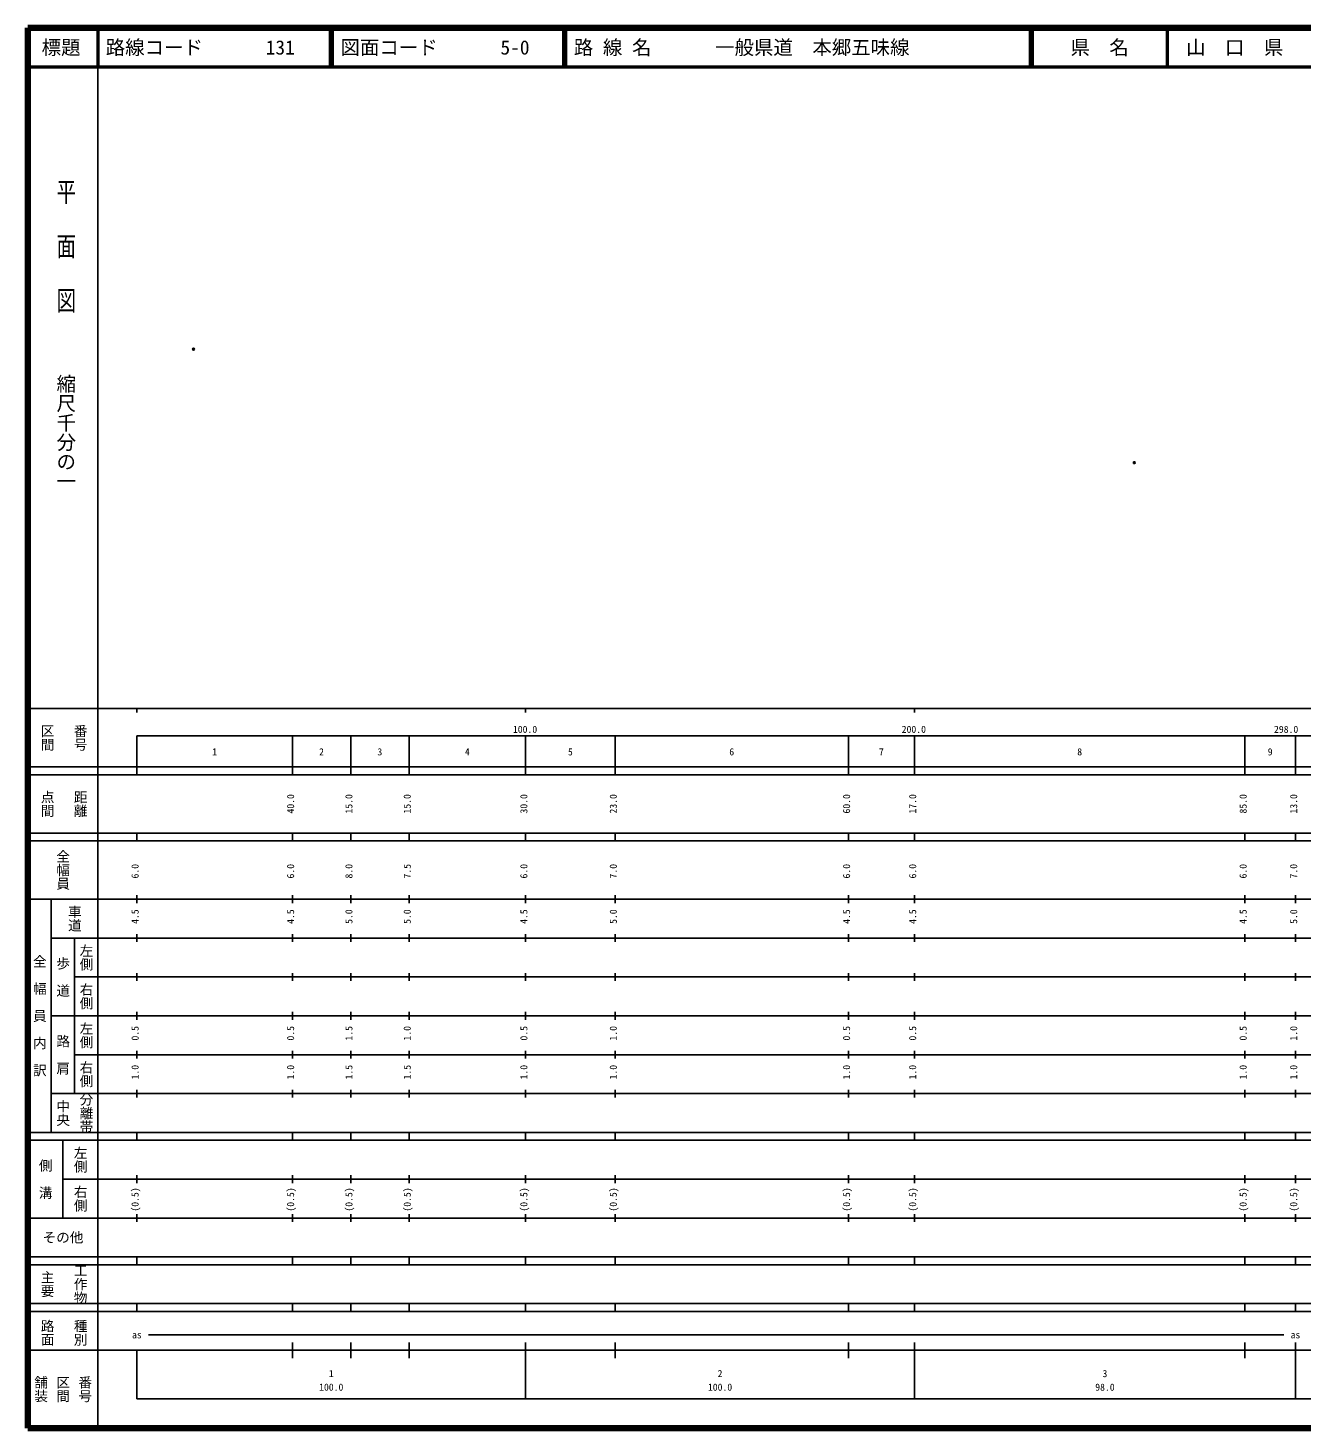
# Model space of a CAD drawing. Units: millimetres on the paper. Extents: x 40 to 680, y 20 to 380.
# Drawn here: x 40 to 367.4, y 20 to 380 of the extents above; entities that cross this region are included whole.
import ezdxf
from ezdxf.enums import TextEntityAlignment as Align

# ---------------------------------------------------------------- set-up
doc = ezdxf.new("R2010")
doc.units = ezdxf.units.MM
doc.header["$PDMODE"] = 32
doc.header["$PDSIZE"] = 0.5
doc.layers.add('M-OTRS', color=6, linetype='Continuous')
doc.layers.add('M-TTL-TXT', color=7, linetype='Continuous')
for name, color, linetype, lineweight in [('M-TTL', 2, 'Continuous', 140), ('M-TTL-BAND', 7, 'Continuous', 25), ('M-TTL-LINE', 7, 'Continuous', 50)]:
    doc.layers.add(name, color=color, linetype=linetype, lineweight=lineweight)
doc.styles.add('@ＭＳ ゴシック', font='')
doc.styles.add('ＭＳ ゴシック', font='')
doc.styles.get('@ＭＳ ゴシック').set_extended_font_data('@MS Gothic')
doc.styles.get('ＭＳ ゴシック').set_extended_font_data('MS Gothic')

msp = doc.modelspace()

# ---------------------------------------------------------------- linework, layer by layer
at = {"layer": 'M-OTRS'}
for p in [(82.595, 297.417), (324.552, 268.229)]:
    msp.add_point(p, dxfattribs=at)
at = {"layer": 'M-TTL'}
for p, q in [((40, 380), (40, 20)), ((680, 380), (40, 380)), ((40, 20), (680, 20))]:
    msp.add_line(p, q, dxfattribs=at)
at = {"layer": 'M-TTL-BAND'}
for p, q in [((58, 370), (58, 20)), ((40, 205), (579, 205)), ((68, 205), (68, 204)), ((168, 205), (168, 204)), ((268, 205), (268, 204)), ((68, 198), (579, 198)), ((68, 198), (68, 188)), ((108, 188), (108, 198)), ((123, 188), (123, 198)), ((138, 188), (138, 198)), ((168, 188), (168, 198)), ((191, 188), (191, 198)), ((251, 188), (251, 198)), ((268, 188), (268, 198)), ((353, 188), (353, 198)), ((366, 188), (366, 198)), ((40, 190), (579, 190)), ((40, 188), (579, 188)), ((40, 173), (579, 173)), ((68, 171), (68, 173)), ((108, 171), (108, 173)), ((123, 171), (123, 173)), ((138, 171), (138, 173)), ((168, 171), (168, 173)), ((191, 171), (191, 173)), ((251, 171), (251, 173)), ((268, 171), (268, 173)), ((353, 171), (353, 173)), ((366, 171), (366, 173)), ((40, 171), (579, 171)), ((40, 156), (579, 156)), ((46, 96), (46, 156)), ((68, 155), (68, 157)), ((108, 155), (108, 157)), ((123, 155), (123, 157)), ((138, 155), (138, 157)), ((168, 155), (168, 157)), ((191, 155), (191, 157)), ((251, 155), (251, 157)), ((268, 155), (268, 157)), ((353, 155), (353, 157)), ((366, 155), (366, 157)), ((46, 146), (579, 146)), ((52, 146), (52, 106)), ((68, 145), (68, 147)), ((108, 145), (108, 147)), ((123, 145), (123, 147)), ((138, 145), (138, 147)), ((168, 145), (168, 147)), ((191, 145), (191, 147)), ((251, 145), (251, 147)), ((268, 145), (268, 147)), ((353, 145), (353, 147)), ((366, 145), (366, 147)), ((68, 135), (68, 137)), ((108, 135), (108, 137)), ((123, 135), (123, 137)), ((138, 135), (138, 137)), ((168, 135), (168, 137)), ((191, 135), (191, 137)), ((251, 135), (251, 137)), ((268, 135), (268, 137)), ((353, 135), (353, 137)), ((366, 135), (366, 137)), ((52, 136), (579, 136)), ((46, 126), (579, 126)), ((68, 125), (68, 127)), ((108, 125), (108, 127)), ((123, 125), (123, 127)), ((138, 125), (138, 127)), ((168, 125), (168, 127)), ((191, 125), (191, 127)), ((251, 125), (251, 127)), ((268, 125), (268, 127)), ((353, 125), (353, 127)), ((366, 125), (366, 127)), ((52, 116), (579, 116)), ((68, 115), (68, 117)), ((108, 115), (108, 117)), ((123, 115), (123, 117)), ((138, 115), (138, 117)), ((168, 115), (168, 117)), ((191, 115), (191, 117)), ((251, 115), (251, 117)), ((268, 115), (268, 117)), ((353, 115), (353, 117)), ((366, 115), (366, 117)), ((46, 106), (579, 106)), ((68, 105), (68, 107)), ((108, 105), (108, 107)), ((123, 105), (123, 107)), ((138, 105), (138, 107)), ((168, 105), (168, 107)), ((191, 105), (191, 107)), ((251, 105), (251, 107)), ((268, 105), (268, 107)), ((353, 105), (353, 107)), ((366, 105), (366, 107)), ((40, 96), (579, 96)), ((40, 94), (579, 94)), ((49, 94), (49, 74)), ((68, 94), (68, 96)), ((108, 94), (108, 96)), ((123, 94), (123, 96)), ((138, 94), (138, 96)), ((168, 94), (168, 96)), ((191, 94), (191, 96)), ((251, 94), (251, 96)), ((268, 94), (268, 96)), ((353, 94), (353, 96)), ((366, 94), (366, 96)), ((49, 84), (579, 84)), ((68, 83), (68, 85)), ((108, 83), (108, 85)), ((123, 83), (123, 85)), ((138, 83), (138, 85)), ((168, 83), (168, 85)), ((191, 83), (191, 85)), ((251, 83), (251, 85)), ((268, 83), (268, 85)), ((353, 83), (353, 85)), ((366, 83), (366, 85)), ((40, 74), (579, 74)), ((68, 73), (68, 75)), ((108, 73), (108, 75)), ((123, 73), (123, 75)), ((138, 73), (138, 75)), ((168, 73), (168, 75)), ((191, 73), (191, 75)), ((251, 73), (251, 75)), ((268, 73), (268, 75)), ((353, 73), (353, 75)), ((366, 73), (366, 75)), ((40, 64), (579, 64)), ((40, 62), (579, 62)), ((68, 62), (68, 64)), ((108, 62), (108, 64)), ((123, 62), (123, 64)), ((138, 62), (138, 64)), ((168, 62), (168, 64)), ((191, 62), (191, 64)), ((251, 62), (251, 64)), ((268, 62), (268, 64)), ((353, 62), (353, 64)), ((366, 62), (366, 64)), ((40, 52), (579, 52)), ((68, 50), (68, 52)), ((108, 50), (108, 52)), ((123, 50), (123, 52)), ((138, 50), (138, 52)), ((168, 50), (168, 52)), ((191, 50), (191, 52)), ((251, 50), (251, 52)), ((268, 50), (268, 52)), ((353, 50), (353, 52)), ((366, 50), (366, 52)), ((40, 50), (579, 50)), ((71, 44), (363, 44)), ((40, 40), (579, 40)), ((68, 40), (68, 27.5)), ((108, 38), (108, 42)), ((123, 38), (123, 42)), ((138, 38), (138, 42)), ((168, 27.5), (168, 42)), ((191, 38), (191, 42)), ((251, 38), (251, 42)), ((268, 27.5), (268, 42)), ((353, 38), (353, 42)), ((366, 27.5), (366, 42)), ((68, 27.5), (579, 27.5))]:
    msp.add_line(p, q, dxfattribs=at)
at = {"layer": 'M-TTL-LINE'}
for p, q in [((58, 380), (58, 370)), ((117.75, 380), (117.75, 370)), ((118.25, 380), (118.25, 370)), ((177.75, 380), (177.75, 370)), ((178.25, 380), (178.25, 370)), ((297.75, 380), (297.75, 370)), ((298.25, 380), (298.25, 370)), ((333, 380), (333, 370)), ((40, 370), (680, 370))]:
    msp.add_line(p, q, dxfattribs=at)

# ---------------------------------------------------------------- texts
at = {"layer": 'M-TTL-BAND', "style": '@ＭＳ ゴシック', "width": 1.4}
msp.add_text('平  面  図', height=3.666, rotation=270, dxfattribs=at).set_placement((49.777, 306.475), align=Align.MIDDLE_RIGHT)
at = {"layer": 'M-TTL-BAND', "style": '@ＭＳ ゴシック'}
msp.add_text('縮尺千分の一', height=3.666, rotation=270, dxfattribs=at).set_placement((49.777, 261.03), align=Align.MIDDLE_RIGHT)
for s, p in [('区間', (45, 197.5)), ('番号', (53.5, 197.5)), ('点間', (45, 180.5)), ('距離', (53.5, 180.5)), ('全幅員', (49, 163.5)), ('車道', (52, 151)), ('左側', (55, 141)), ('全\u3000幅\u3000員\u3000内\u3000訳', (43, 126)), ('歩\u3000道', (49, 136)), ('右側', (55, 131)), ('左側', (55, 121)), ('路\u3000肩', (49, 116)), ('右側', (55, 111)), ('分離帯', (55, 101)), ('中央', (49, 101)), ('左側', (53.5, 89)), ('側\u3000溝', (44.5, 84)), ('右側', (53.5, 79)), ('工作物', (53.5, 57)), ('主要', (45, 57)), ('路面', (45, 44.5)), ('種別', (53.5, 44.5)), ('舗装', (43.333, 30)), ('区間', (49, 30)), ('番号', (54.667, 30))]:
    msp.add_text(s, height=2.566, rotation=270, dxfattribs=at).set_placement(p, align=Align.MIDDLE_CENTER)
at = {"layer": 'M-TTL-BAND', "style": 'ＭＳ ゴシック'}
for s, p in [('100.0', (167.844, 198.195)), ('200.0', (267.844, 198.195)), ('298.0', (363.604, 198.195)), ('1', (88, 192.405)), ('2', (115.5, 192.405)), ('3', (130.5, 192.405)), ('4', (153, 192.405)), ('5', (179.5, 192.405)), ('6', (221, 192.405)), ('7', (259.5, 192.405)), ('8', (310.5, 192.405)), ('9', (359.5, 192.405)), ('as', (68, 42.5)), ('as', (366, 42.5)), ('1', (118, 32.523)), ('2', (218, 32.523)), ('3', (317, 32.523)), ('100.0', (118, 29.033)), ('100.0', (218, 29.033)), ('98.0', (317, 29.033))]:
    msp.add_text(s, height=1.833, dxfattribs=at).set_placement(p, align=Align.BOTTOM_CENTER)
for s, p in [('40.0', (109, 180.5)), ('15.0', (124, 180.5)), ('15.0', (139, 180.5)), ('30.0', (169, 180.5)), ('23.0', (192, 180.5)), ('60.0', (252, 180.5)), ('17.0', (269, 180.5)), ('85.0', (354, 180.5)), ('13.0', (367, 180.5)), ('6.0', (69, 163.174)), ('6.0', (109, 163.174)), ('8.0', (124, 163.174)), ('7.5', (139, 163.174)), ('6.0', (169, 163.174)), ('7.0', (192, 163.174)), ('6.0', (252, 163.174)), ('6.0', (269, 163.174)), ('6.0', (354, 163.174)), ('7.0', (367, 163.174)), ('4.5', (69, 151.5)), ('4.5', (109, 151.5)), ('5.0', (124, 151.5)), ('5.0', (139, 151.5)), ('4.5', (169, 151.5)), ('5.0', (192, 151.5)), ('4.5', (252, 151.5)), ('4.5', (269, 151.5)), ('4.5', (354, 151.5)), ('5.0', (367, 151.5)), ('0.5', (69, 121.5)), ('0.5', (109, 121.5)), ('1.5', (124, 121.5)), ('1.0', (139, 121.5)), ('0.5', (169, 121.5)), ('1.0', (192, 121.5)), ('0.5', (252, 121.5)), ('0.5', (269, 121.5)), ('0.5', (354, 121.5)), ('1.0', (367, 121.5)), ('1.0', (69, 111.5)), ('1.0', (109, 111.5)), ('1.5', (124, 111.5)), ('1.5', (139, 111.5)), ('1.0', (169, 111.5)), ('1.0', (192, 111.5)), ('1.0', (252, 111.5)), ('1.0', (269, 111.5)), ('1.0', (354, 111.5)), ('1.0', (367, 111.5)), ('(0.5)', (69, 78.764)), ('(0.5)', (109, 78.764)), ('(0.5)', (124, 78.764)), ('(0.5)', (139, 78.764)), ('(0.5)', (169, 78.764)), ('(0.5)', (192, 78.764)), ('(0.5)', (252, 78.764)), ('(0.5)', (269, 78.764)), ('(0.5)', (354, 78.764)), ('(0.5)', (367, 78.764))]:
    msp.add_text(s, height=1.833, rotation=90, dxfattribs=at).set_placement(p, align=Align.BOTTOM_CENTER)
msp.add_text('その他', height=2.566, dxfattribs=at).set_placement((49, 69), align=Align.MIDDLE_CENTER)
at = {"layer": 'M-TTL-TXT', "style": 'ＭＳ ゴシック'}
for s, p in [('標題', (48.5, 375)), ('県\u3000名', (315.625, 375)), ('山\u3000口\u3000県', (350.375, 375))]:
    msp.add_text(s, height=3.666, dxfattribs=at).set_placement(p, align=Align.MIDDLE_CENTER)
for s, p in [('路線コード', (60, 375)), ('131', (101.142, 375)), ('図面コード', (120.38, 375)), ('5-0', (161.521, 375)), ('路 線 名', (180.38, 375)), ('一般県道\u3000本郷五味線', (216.734, 375))]:
    msp.add_text(s, height=3.666, dxfattribs=at).set_placement(p, align=Align.MIDDLE_LEFT)

doc.saveas('drawing.dxf')
